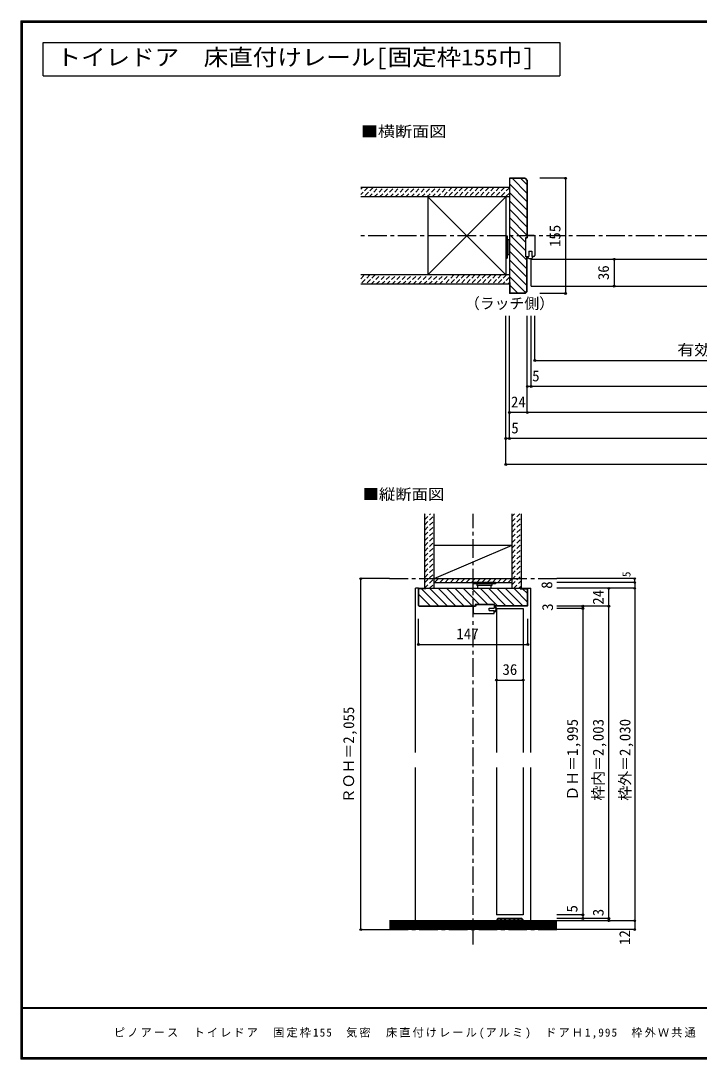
# Model space of a CAD drawing. Units: millimetres, scale not verified. Extents: x -973 to 977, y -718 to 696.
# Drawn here: x -973 to -61, y -701 to 696 of the extents above; entities that cross this region are included whole.
import ezdxf
from ezdxf.enums import TextEntityAlignment as Align

# ---------------------------------------------------------------- set-up
doc = ezdxf.new("R2010")
doc.units = ezdxf.units.MM
doc.header["$LTSCALE"] = 5
doc.header["$PDMODE"] = 32
doc.header["$PDSIZE"] = 2.5
doc.linetypes.add('CHAIN1', pattern=[8, 5, -1, 1, -1])
doc.linetypes.add('DASHED1', pattern=[1.8, 1.2, -0.6])
for name, color, linetype in [('0-0_補助線', 7, 'Continuous'), ('0-1_通り芯', 4, 'CHAIN1'), ('0-3_仕上', 7, 'Continuous'), ('0-4_枠', 3, 'Continuous'), ('0-6_扉', 6, 'Continuous'), ('0-7_金物', 7, 'Continuous'), ('0-8_戸当', 3, 'Continuous'), ('0-A_文字', 7, 'Continuous'), ('0-B_寸法', 7, 'Continuous'), ('0-C_ﾊｯﾁ', 4, 'DASHED1'), ('F-1_通り芯', 6, 'Continuous'), ('F-A_文字', 7, 'Continuous')]:
    doc.layers.add(name, color=color, linetype=linetype)
doc.styles.add('ＭＳ ゴシック', font='')
doc.styles.get('ＭＳ ゴシック').set_extended_font_data('MS Gothic')

# ---------------------------------------------------------------- blocks, each defined once
blk = doc.blocks.new('04')
at = {"layer": '0-0_補助線'}
for p, q in [((-6.847, 15.914), (-6.847, -10.086)), ((-5.847, 16.914), (3.153, 16.914)), ((4.953, -11.086), (4.953, 13.914)), ((-5.847, -11.086), (-2.747, -11.086)), ((-2.747, -4.086), (-2.747, -11.086)), ((4.953, -11.086), (0.653, -11.086))]:
    blk.add_line(p, q, dxfattribs=at)
for points in [[(4.953, 13.914), (3.153, 13.914), (3.153, 16.914)], [(-2.747, -4.086), (0.653, -4.086), (0.653, -11.086)]]:
    blk.add_lwpolyline(points, dxfattribs=at)
for centre, radius, start, end in [((-5.847, 15.914), 1, 90, 180), ((-5.847, -10.086), 1, 180, 270), ((-0.812, -9.605), 4.487, 199.27145, 340.72856), ((-0.812, -9.605), 3.887, 202.39487, 337.60513)]:
    blk.add_arc(centre, radius, start, end, dxfattribs=at)

msp = doc.modelspace()

# ---------------------------------------------------------------- linework, layer by layer
at = {"layer": '0-0_補助線'}
for p, q in [((-320.823, 406.5), (-318.823, 406.5)), ((-320.823, 406.5), (-320.823, 376.5)), ((-318.823, 406.5), (-318.823, 376.5)), ((-318.823, 401.5), (-316.823, 401.5)), ((-316.823, 401.5), (-316.823, 381.5)), ((-316.823, 400.5), (-315.847, 400.5)), ((-318.823, 381.5), (-316.823, 381.5)), ((-316.823, 382.5), (-315.847, 382.5)), ((-320.823, 376.5), (-318.823, 376.5))]:
    msp.add_line(p, q, dxfattribs=at)
at = {"layer": '0-0_補助線', "color": 3}
msp.add_line((-335.793, -91.5), (-335.793, -89.233), dxfattribs=at)
msp.add_lwpolyline([(-335.793, -89.233), (-361.793, -89.233), (-361.793, -91.5)], dxfattribs=at)
at = {"layer": '0-1_通り芯'}
for p, q in [((519.153, 406.5), (-515.847, 406.5)), ((-364.789, -546.5), (-364.789, 32.5)), ((-477.289, -54.5), (-249.932, -54.5)), ((-477.289, -526.5), (-252.289, -526.5))]:
    msp.add_line(p, q, dxfattribs=at)
at = {"layer": '0-3_仕上', "color": 2}
for p, q in [((-315.847, 471.5), (-515.847, 471.5)), ((-315.847, 459), (-515.847, 459)), ((-315.847, 354), (-515.847, 354)), ((-315.847, 341.5), (-515.847, 341.5)), ((-429.789, -67.5), (-429.789, 32.5)), ((-417.289, -67.5), (-417.289, 32.5)), ((-312.289, -67.5), (-312.289, 32.5)), ((-299.789, -67.5), (-299.789, 32.5)), ((-252.289, -514.5), (-477.289, -514.5)), ((-252.289, -526.5), (-477.289, -526.5))]:
    msp.add_line(p, q, dxfattribs=at)
at = {"layer": '0-3_仕上'}
for p, q in [((-425.823, 354), (-320.823, 459)), ((-320.823, 354), (-425.823, 459)), ((-417.289, -54.5), (-312.289, -9.5)), ((-417.289, -54.5), (-312.289, -54.5)), ((-417.289, -59.5), (-312.289, -59.5)), ((-252.289, -516), (-477.289, -516)), ((-252.289, -517.5), (-477.289, -517.5)), ((-252.289, -519), (-477.289, -519)), ((-252.289, -520.5), (-477.289, -520.5)), ((-252.289, -522), (-477.289, -522)), ((-252.289, -523.5), (-477.289, -523.5)), ((-252.289, -525), (-477.289, -525))]:
    msp.add_line(p, q, dxfattribs=at)
at = {"layer": '0-3_仕上', "color": 3}
for p, q in [((-425.823, 459), (-425.823, 354)), ((-320.823, 459), (-320.823, 354)), ((-417.289, -9.5), (-312.289, -9.5)), ((-417.289, -59.5), (-312.289, -59.5))]:
    msp.add_line(p, q, dxfattribs=at)
at = {"layer": '0-4_枠'}
for p, q in [((-315.847, 484), (-315.847, 329)), ((-294.675, 484), (-315.847, 484)), ((-315.347, 469), (-315.347, 483.5)), ((-294.883, 483.5), (-315.347, 483.5)), ((-294.675, 484), (-291.847, 481.172)), ((-291.847, 481.172), (-291.847, 404.5)), ((-315.347, 469), (-315.847, 469)), ((-292.347, 332.036), (-292.347, 378.5)), ((-291.847, 331.828), (-291.847, 378.5)), ((-315.347, 344), (-315.847, 344)), ((-315.347, 344), (-315.347, 329.5)), ((-294.675, 329), (-315.847, 329)), ((-294.882, 329.5), (-315.347, 329.5)), ((-294.882, 329.5), (-292.347, 332.036)), ((-294.675, 329), (-291.847, 331.828)), ((-438.289, -67.5), (-291.289, -67.5)), ((-438.289, -67.5), (-291.289, -67.5)), ((-437.789, -90.586), (-437.789, -68)), ((-428.289, -68), (-437.789, -68)), ((-428.289, -67.5), (-428.289, -68)), ((-301.289, -68), (-301.289, -67.5)), ((-301.289, -68), (-291.789, -68)), ((-291.789, -90.586), (-291.789, -68)), ((-437.375, -91), (-437.789, -90.586)), ((-437.582, -91.5), (-361.793, -91.5)), ((-437.375, -91), (-361.793, -91)), ((-292.203, -91), (-335.793, -91)), ((-291.996, -91.5), (-335.793, -91.5)), ((-292.203, -91), (-291.789, -90.586))]:
    msp.add_line(p, q, dxfattribs=at)
at = {"layer": '0-4_枠', "color": 4}
for p, q in [((-438.289, -67.5), (-442.289, -67.5)), ((-442.289, -288.25), (-442.289, -67.5)), ((-438.289, -67.5), (-442.289, -67.5)), ((-291.289, -67.5), (-287.289, -67.5)), ((-291.289, -67.5), (-287.289, -67.5)), ((-287.289, -288.25), (-287.289, -67.5)), ((-442.289, -514.5), (-442.289, -308.25)), ((-287.289, -514.5), (-287.289, -308.25))]:
    msp.add_line(p, q, dxfattribs=at)
at = {"layer": '0-4_枠'}
for points in [[(-294.883, 483.5), (-292.347, 480.964), (-292.347, 404.5)], [(-291.847, 378.5), (-293.847, 378.5), (-293.847, 404.5), (-291.847, 404.5)], [(-437.582, -91.5), (-438.289, -90.793), (-438.289, -67.5)], [(-291.996, -91.5), (-291.289, -90.793), (-291.289, -67.5)]]:
    msp.add_lwpolyline(points, dxfattribs=at)
at = {"layer": '0-6_扉'}
for p, q in [((-286.847, 339), (-286.847, 375)), ((-286.847, 375), (-6.847, 375)), ((-286.847, 339), (-6.847, 339)), ((-333.289, -94.5), (-297.289, -94.5)), ((-333.289, -94.5), (-333.289, -288.25)), ((-297.289, -94.5), (-297.289, -288.25)), ((-333.289, -308.25), (-333.289, -506.5)), ((-297.289, -308.25), (-297.289, -506.5)), ((-297.289, -506.5), (-333.289, -506.5))]:
    msp.add_line(p, q, dxfattribs=at)
at = {"layer": '0-7_金物'}
for p, q in [((-364.789, -59.5), (-364.789, -61.5)), ((-334.789, -59.5), (-364.789, -59.5)), ((-334.789, -61.5), (-364.789, -61.5)), ((-359.789, -61.5), (-359.789, -63.5)), ((-339.789, -63.5), (-359.789, -63.5)), ((-358.789, -63.5), (-358.789, -67.5)), ((-340.789, -63.5), (-340.789, -67.5)), ((-339.789, -61.5), (-339.789, -63.5)), ((-334.789, -59.5), (-334.789, -61.5)), ((-333.289, -514.5), (-332.289, -514.5)), ((-300.289, -511.5), (-330.289, -511.5)), ((-327.489, -512.5), (-330.289, -512.5)), ((-327.489, -514.5), (-327.489, -512.5)), ((-327.489, -514.5), (-326.489, -514.5)), ((-326.489, -514.5), (-326.489, -512.5)), ((-322.089, -512.5), (-326.489, -512.5)), ((-322.089, -514.5), (-322.089, -512.5)), ((-322.089, -514.5), (-321.089, -514.5)), ((-321.089, -514.5), (-321.089, -512.5)), ((-315.789, -512.5), (-321.089, -512.5)), ((-315.789, -514.5), (-315.789, -512.5)), ((-315.789, -514.5), (-314.789, -514.5)), ((-314.789, -514.5), (-314.789, -512.5)), ((-309.489, -512.5), (-314.789, -512.5)), ((-309.489, -514.5), (-309.489, -512.5)), ((-309.489, -514.5), (-308.489, -514.5)), ((-308.489, -514.5), (-308.489, -512.5)), ((-304.089, -512.5), (-308.489, -512.5)), ((-304.089, -514.5), (-304.089, -512.5)), ((-304.089, -514.5), (-303.089, -514.5)), ((-303.089, -514.5), (-303.089, -512.5)), ((-300.289, -512.5), (-303.089, -512.5)), ((-298.289, -514.5), (-297.289, -514.5))]:
    msp.add_line(p, q, dxfattribs=at)
for centre, radius, start, end in [((-330.289, -514.5), 3, 90, 180), ((-330.289, -514.5), 2, 90, 180), ((-300.289, -514.5), 3, 0, 90), ((-300.289, -514.5), 2, 0, 90)]:
    msp.add_arc(centre, radius, start, end, dxfattribs=at)
at = {"layer": '0-8_戸当', "color": 7}
for p, q in [((-291.847, 407), (-291.847, 404)), ((-282.847, 407), (-291.847, 407)), ((-281.847, 406), (-281.847, 380)), ((-293.847, 404), (-291.847, 404)), ((-293.847, 379), (-293.847, 404)), ((-293.847, 379), (-289.847, 379)), ((-289.847, 386), (-285.847, 386)), ((-289.847, 386), (-289.847, 379)), ((-285.847, 386), (-285.847, 379)), ((-282.847, 379), (-285.847, 379))]:
    msp.add_line(p, q, dxfattribs=at)
for centre, radius, start, end in [((-282.847, 406), 1, 0, 90), ((-288.083, 380.481), 4.487, 199.27144, 340.72855), ((-282.847, 380), 1, 270, 0)]:
    msp.add_arc(centre, radius, start, end, dxfattribs=at)
at = {"layer": '0-A_文字', "color": 3}
for p in [(-248.203, 666.667), (-943.333, 621.667)]:
    msp.add_line(p, (-248.203, 621.667), dxfattribs=at)
msp.add_lwpolyline([(-943.333, 621.667), (-943.333, 666.667), (-248.203, 666.667)], dxfattribs=at)
at = {"layer": '0-B_寸法', "color": 4}
for p, q in [((-240.425, 484), (-274.947, 484)), ((-240.425, 484), (-240.425, 329)), ((-175.191, 375), (-175.191, 339)), ((-240.425, 329), (-274.947, 329)), ((-320.847, 99), (-320.847, 299)), ((-315.847, 134), (-315.847, 299)), ((-291.847, 169), (-291.847, 299)), ((-286.847, 204), (-286.847, 299)), ((-281.847, 239), (-281.847, 299)), ((-281.847, 239), (235.158, 239)), ((295.153, 204), (-291.847, 204)), ((319.153, 169), (-315.847, 169)), ((-315.847, 134), (-320.847, 134)), ((319.153, 134), (-315.847, 134)), ((324.153, 99), (-320.847, 99)), ((-515.847, -526.5), (-515.847, -54.5)), ((-477.289, -54.5), (-515.847, -54.5)), ((-147.432, -54.5), (-252.289, -54.5)), ((-147.432, -59.5), (-147.432, -54.5)), ((-147.432, -59.5), (-252.289, -59.5)), ((-147.432, -59.5), (-252.289, -59.5)), ((-147.432, -67.5), (-252.289, -67.5)), ((-182.289, -514.5), (-182.289, -67.5)), ((-147.432, -59.5), (-147.432, -526.5)), ((-182.289, -91.5), (-252.289, -91.5)), ((-217.289, -94.5), (-252.289, -94.5)), ((-217.289, -91.5), (-217.289, -511.5)), ((-438.289, -142.922), (-438.289, -108.4)), ((-333.289, -190.882), (-297.289, -190.882)), ((-217.289, -506.5), (-252.289, -506.5)), ((-182.289, -511.5), (-252.289, -511.5)), ((-147.432, -514.5), (-252.289, -514.5)), ((-515.847, -526.5), (-477.289, -526.5)), ((-147.432, -526.5), (-252.289, -526.5))]:
    msp.add_line(p, q, dxfattribs=at)
msp.add_lwpolyline([(-438.289, -142.922), (-291.289, -142.922), (-291.289, -108.4)], dxfattribs=at)
at = {"layer": '0-B_寸法'}
for p in [(-240.425, 484), (-175.191, 375), (-175.191, 339), (-240.425, 329), (-281.847, 239), (-291.847, 204), (-286.847, 204), (-315.847, 169), (-291.847, 169), (-320.847, 134), (-315.847, 134), (-320.847, 99), (-515.847, -54.5), (-147.432, -54.5), (-182.289, -67.5), (-182.289, -67.5), (-147.432, -59.5), (-147.432, -67.5), (-217.289, -91.5), (-217.289, -94.5), (-182.289, -91.5), (-438.289, -142.922), (-291.289, -142.922), (-333.289, -190.882), (-297.289, -190.882), (-217.289, -506.5), (-217.289, -511.5), (-182.289, -511.5), (-182.289, -514.5), (-147.432, -514.5), (-515.847, -526.5), (-147.432, -526.5)]:
    msp.add_point(p, dxfattribs=at)
at = {"layer": '0-C_ﾊｯﾁ', "linetype": 'Continuous'}
for p, q in [((-315.347, 475.853), (-292.347, 452.853)), ((-311.68, 483.5), (-292.347, 464.166)), ((-300.367, 483.5), (-292.347, 475.48)), ((-315.847, 465.039), (-292.347, 441.539)), ((-315.847, 453.726), (-292.347, 430.225)), ((-315.847, 442.412), (-292.347, 418.912)), ((-315.847, 431.098), (-292.347, 407.598)), ((-315.847, 419.784), (-293.847, 397.784)), ((-315.847, 408.47), (-293.847, 386.471)), ((-315.847, 397.157), (-292.347, 373.657)), ((-315.847, 385.843), (-292.347, 362.343)), ((-315.847, 374.529), (-292.347, 351.029)), ((-315.847, 363.216), (-292.347, 339.716)), ((-315.847, 351.902), (-294.164, 330.219)), ((-315.347, 340.088), (-304.759, 329.5)), ((-434.142, -68), (-411.141, -91)), ((-423.328, -67.5), (-399.828, -91)), ((-412.014, -67.5), (-388.514, -91)), ((-400.701, -67.5), (-377.2, -91)), ((-389.387, -67.5), (-365.887, -91)), ((-378.073, -67.5), (-356.34, -89.233)), ((-366.759, -67.5), (-345.026, -89.233)), ((-355.446, -67.5), (-331.946, -91)), ((-344.131, -67.5), (-320.632, -91)), ((-332.818, -67.5), (-309.318, -91)), ((-321.504, -67.5), (-298.004, -91)), ((-310.191, -67.5), (-291.789, -85.902)), ((-298.377, -68), (-291.789, -74.588)), ((-437.789, -75.667), (-422.455, -91))]:
    msp.add_line(p, q, dxfattribs=at)
at = {"layer": '0-C_ﾊｯﾁ'}
for p, q in [((-506.444, 471.5), (-515.847, 462.097)), ((-515.847, 469.168), (-513.515, 471.5)), ((-499.373, 471.5), (-511.873, 459)), ((-504.802, 459), (-492.302, 471.5)), ((-497.731, 459), (-485.231, 471.5)), ((-490.66, 459), (-478.16, 471.5)), ((-483.589, 459), (-471.089, 471.5)), ((-476.518, 459), (-464.018, 471.5)), ((-469.447, 459), (-456.947, 471.5)), ((-462.376, 459), (-449.876, 471.5)), ((-455.305, 459), (-442.805, 471.5)), ((-448.234, 459), (-435.734, 471.5)), ((-441.162, 459), (-428.662, 471.5)), ((-434.091, 459), (-421.591, 471.5)), ((-427.02, 459), (-414.52, 471.5)), ((-419.949, 459), (-407.449, 471.5)), ((-412.878, 459), (-400.378, 471.5)), ((-393.307, 471.5), (-405.807, 459)), ((-386.236, 471.5), (-398.736, 459)), ((-379.165, 471.5), (-391.665, 459)), ((-372.094, 471.5), (-384.594, 459)), ((-365.023, 471.5), (-377.523, 459)), ((-357.952, 471.5), (-370.452, 459)), ((-350.881, 471.5), (-363.381, 459)), ((-343.81, 471.5), (-356.31, 459)), ((-336.739, 471.5), (-349.239, 459)), ((-329.668, 471.5), (-342.168, 459)), ((-322.596, 471.5), (-335.096, 459)), ((-315.847, 471.178), (-328.025, 459)), ((-315.847, 464.107), (-320.954, 459)), ((-503.736, 354), (-515.847, 341.889)), ((-515.847, 348.96), (-510.807, 354)), ((-496.665, 354), (-509.165, 341.5)), ((-502.094, 341.5), (-489.594, 354)), ((-495.023, 341.5), (-482.523, 354)), ((-487.952, 341.5), (-475.452, 354)), ((-480.881, 341.5), (-468.381, 354)), ((-473.81, 341.5), (-461.31, 354)), ((-466.739, 341.5), (-454.239, 354)), ((-459.668, 341.5), (-447.168, 354)), ((-452.596, 341.5), (-440.096, 354)), ((-445.525, 341.5), (-433.025, 354)), ((-438.454, 341.5), (-425.954, 354)), ((-431.383, 341.5), (-418.883, 354)), ((-424.312, 341.5), (-411.812, 354)), ((-417.241, 341.5), (-404.741, 354)), ((-410.17, 341.5), (-397.67, 354)), ((-390.599, 354), (-403.099, 341.5)), ((-383.528, 354), (-396.028, 341.5)), ((-376.457, 354), (-388.957, 341.5)), ((-369.386, 354), (-381.886, 341.5)), ((-362.315, 354), (-374.815, 341.5)), ((-355.244, 354), (-367.744, 341.5)), ((-348.173, 354), (-360.673, 341.5)), ((-341.101, 354), (-353.601, 341.5)), ((-334.03, 354), (-346.53, 341.5)), ((-326.959, 354), (-339.459, 341.5)), ((-319.888, 354), (-332.388, 341.5)), ((-315.847, 350.97), (-325.317, 341.5)), ((-315.847, 343.899), (-318.246, 341.5)), ((-429.789, 32.102), (-429.391, 32.5)), ((-429.789, 25.031), (-422.32, 32.5)), ((-429.789, 17.96), (-417.289, 30.46)), ((-312.289, 22.323), (-302.112, 32.5)), ((-312.289, 29.394), (-309.183, 32.5)), ((-429.789, 10.889), (-417.289, 23.389)), ((-429.789, 3.818), (-417.289, 16.318)), ((-312.289, 15.252), (-299.789, 27.752)), ((-312.289, 8.181), (-299.789, 20.681)), ((-429.789, -3.253), (-417.289, 9.247)), ((-429.789, -10.324), (-417.289, 2.176)), ((-312.289, 1.11), (-299.789, 13.61)), ((-312.289, -5.961), (-299.789, 6.539)), ((-429.789, -17.395), (-417.289, -4.895)), ((-429.789, -24.466), (-417.289, -11.966)), ((-312.289, -13.032), (-299.789, -0.532)), ((-312.289, -20.103), (-299.789, -7.603)), ((-429.789, -31.537), (-417.289, -19.037)), ((-429.789, -38.608), (-417.289, -26.108)), ((-312.289, -27.174), (-299.789, -14.674)), ((-312.289, -34.246), (-299.789, -21.746)), ((-429.789, -45.679), (-417.289, -33.179)), ((-429.789, -52.751), (-417.289, -40.251)), ((-312.289, -41.317), (-299.789, -28.817)), ((-312.289, -48.388), (-299.789, -35.888)), ((-429.789, -59.822), (-417.289, -47.322)), ((-429.789, -66.893), (-417.289, -54.393)), ((-416.522, -59.5), (-411.522, -54.5)), ((-409.45, -59.5), (-404.45, -54.5)), ((-402.379, -59.5), (-397.379, -54.5)), ((-395.308, -59.5), (-390.308, -54.5)), ((-388.237, -59.5), (-383.237, -54.5)), ((-381.166, -59.5), (-376.166, -54.5)), ((-374.095, -59.5), (-369.095, -54.5)), ((-367.024, -59.5), (-362.024, -54.5)), ((-359.953, -59.5), (-354.953, -54.5)), ((-352.882, -59.5), (-347.882, -54.5)), ((-345.811, -59.5), (-340.811, -54.5)), ((-338.74, -59.5), (-333.74, -54.5)), ((-331.669, -59.5), (-326.669, -54.5)), ((-324.598, -59.5), (-319.598, -54.5)), ((-317.527, -59.5), (-312.527, -54.5)), ((-312.289, -55.459), (-299.789, -42.959)), ((-312.289, -62.53), (-299.789, -50.03)), ((-423.325, -67.5), (-417.289, -61.464)), ((-310.188, -67.5), (-299.789, -57.101)), ((-303.117, -67.5), (-299.789, -64.172))]:
    msp.add_line(p, q, dxfattribs=at)
at = {"layer": 'F-1_通り芯'}
for p, q in [((-973.347, 695.833), (-973.347, -700.833)), ((-973.347, 695.833), (976.653, 695.833)), ((-973.347, 695), (976.653, 695)), ((-973.347, 694.167), (976.653, 694.167)), ((-972.514, 695.833), (-972.514, -700.833)), ((-971.68, 695.833), (-971.68, -700.833)), ((976.653, -631.667), (-973.347, -631.667)), ((976.653, -632.5), (-973.347, -632.5)), ((976.653, -699.167), (-973.347, -699.167)), ((976.653, -700), (-973.347, -700)), ((976.653, -700.833), (-973.347, -700.833))]:
    msp.add_line(p, q, dxfattribs=at)

# ---------------------------------------------------------------- block references
at = {"layer": '0-0_補助線', "rotation": 90}
msp.add_blockref('04', (-347.379, -94.653), dxfattribs=at)

# ---------------------------------------------------------------- texts
at = {"layer": '0-A_文字', "color": 3, "style": 'ＭＳ ゴシック', "width": 1.1}
msp.add_text('トイレドア\u3000床直付けレール[固定枠155巾]', height=21.99, dxfattribs=at).set_placement((-925.208, 629.167), align=Align.BOTTOM_LEFT)
at = {"layer": '0-A_文字', "style": 'ＭＳ ゴシック'}
for s, width, p in [('■横断面図', 1.15, (-515.847, 535.24)), ('■縦断面図', 1.1, (-513.547, 47.256))]:
    msp.add_text(s, height=14.66, dxfattribs=dict(at, width=width)).set_placement(p, align=Align.BOTTOM_LEFT)
msp.add_text('（ラッチ側）', height=14.66, dxfattribs=at).set_placement((-375.847, 304), align=Align.BOTTOM_LEFT)
at = {"layer": '0-B_寸法', "style": 'ＭＳ ゴシック'}
for s, height, p in [('155', 14.66, (-242.925, 391.5)), ('36', 14.66, (-177.691, 347)), ('5', 11, (-149.8, -52.411)), ('8', 14.66, (-253.961, -68.11)), ('24', 14.66, (-184.789, -89.5)), ('3', 14.66, (-252.903, -97.74)), ('ＲＯＨ＝2,055', 14.66, (-520.488, -356.5)), ('ＤＨ＝1,995', 14.66, (-219.469, -353)), ('枠内＝2,003', 14.66, (-184.789, -353)), ('枠外＝2,030', 14.66, (-148.775, -353)), ('5', 14.66, (-219.998, -503.466)), ('3', 14.66, (-184.789, -508.5)), ('12', 14.66, (-149.102, -547.131))]:
    msp.add_text(s, height=height, rotation=90, dxfattribs=at).set_placement(p, align=Align.BOTTOM_LEFT)
at = {"layer": '0-B_寸法', "style": 'ＭＳ ゴシック', "width": 1.15}
msp.add_text('有効開口寸法＝536', height=14.66, dxfattribs=at).set_placement((-90.147, 241.5), align=Align.BOTTOM_LEFT)
at = {"layer": '0-B_寸法', "style": 'ＭＳ ゴシック'}
for s, p in [('5', (-285.361, 206.5)), ('24', (-313.847, 171.5)), ('5', (-313.407, 136.5)), ('147', (-387.289, -140.422)), ('36', (-325.289, -188.382))]:
    msp.add_text(s, height=14.66, dxfattribs=at).set_placement(p, align=Align.BOTTOM_LEFT)
at = {"layer": 'F-A_文字', "insert": (-847.938, -673.333), "char_height": 11, "attachment_point": 7, "style": 'ＭＳ ゴシック'}
msp.add_mtext('\\T1.19;ピノアース\u3000トイレドア\u3000固定枠155\u3000気密\u3000床直付けレール(アルミ)\u3000ドアＨ1,995\u3000枠外Ｗ共通', dxfattribs=at)

doc.saveas('drawing.dxf')
